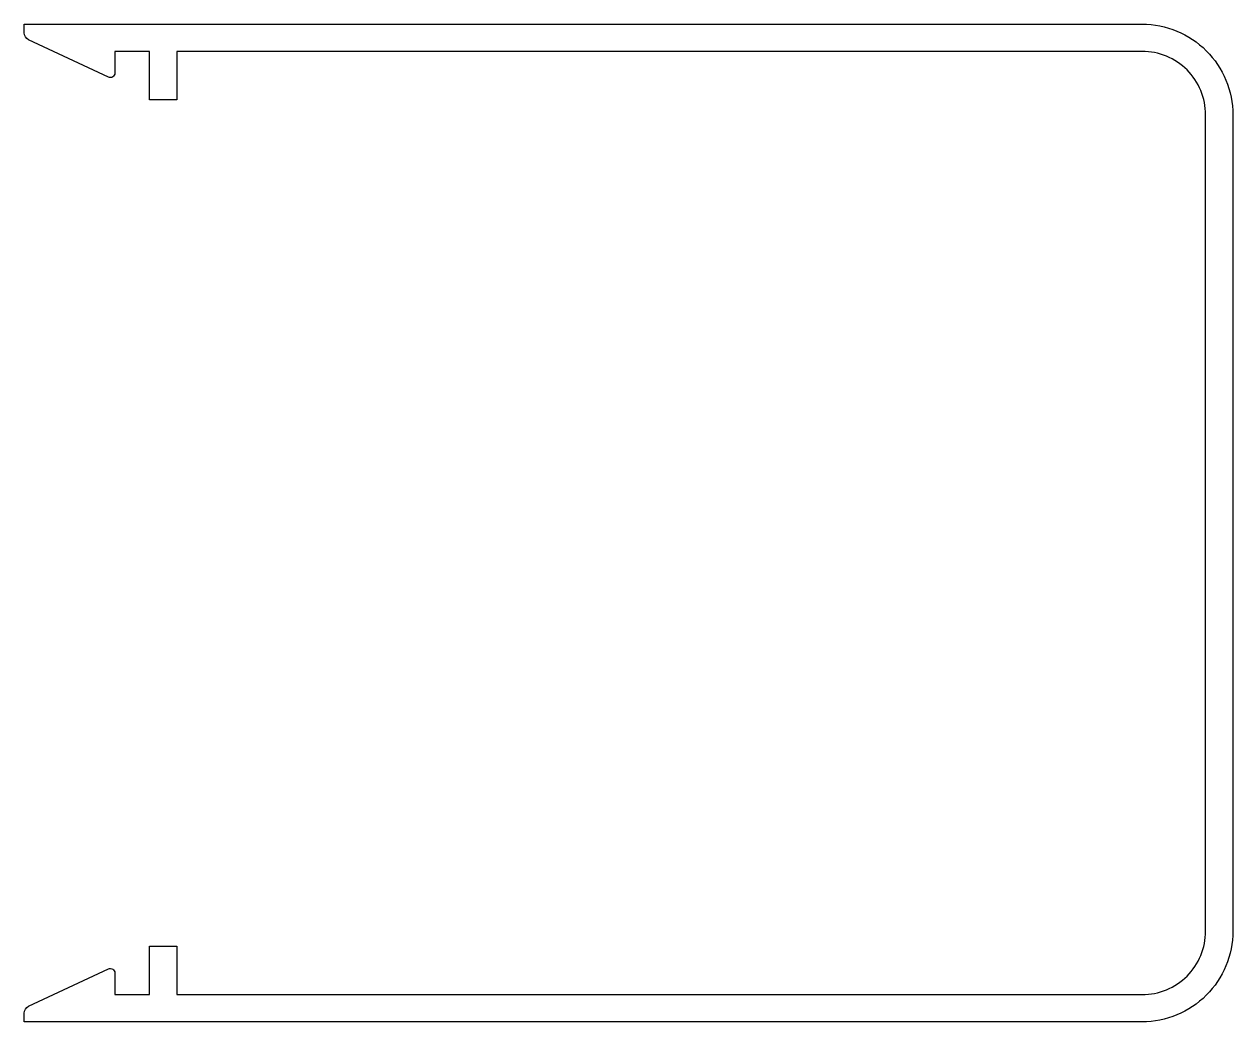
# Model space of a CAD drawing. Extents: x 114.1 to 194.1, y 179.9 to 245.9.
import ezdxf

# ---------------------------------------------------------------- set-up
doc = ezdxf.new("R2010")
doc.units = 0
doc.layers.add('ANA', color=220, linetype='CONTINUOUS')

msp = doc.modelspace()

# ---------------------------------------------------------------- linework, layer by layer
at = {"layer": 'ANA'}
msp.add_lwpolyline([(192.288, 239.918, 0.414214), (188.088, 244.118), (124.188, 244.118), (124.188, 240.918), (122.388, 240.918), (122.388, 244.118), (120.088, 244.118), (120.088, 242.687, -0.549309), (119.661, 242.415), (114.376, 244.893, -0.290898), (114.088, 245.346), (114.088, 245.918), (188.088, 245.918, -0.414214), (194.088, 239.918), (194.088, 185.918, -0.414214), (188.088, 179.918), (114.088, 179.918), (114.088, 180.489, -0.290898), (114.376, 180.942), (119.661, 183.42, -0.549309), (120.088, 183.148), (120.088, 181.718), (122.388, 181.718), (122.388, 184.918), (124.188, 184.918), (124.188, 181.718), (188.088, 181.718, 0.414214), (192.288, 185.918)], format="xyb", close=True, dxfattribs=at)

doc.saveas('drawing.dxf')
